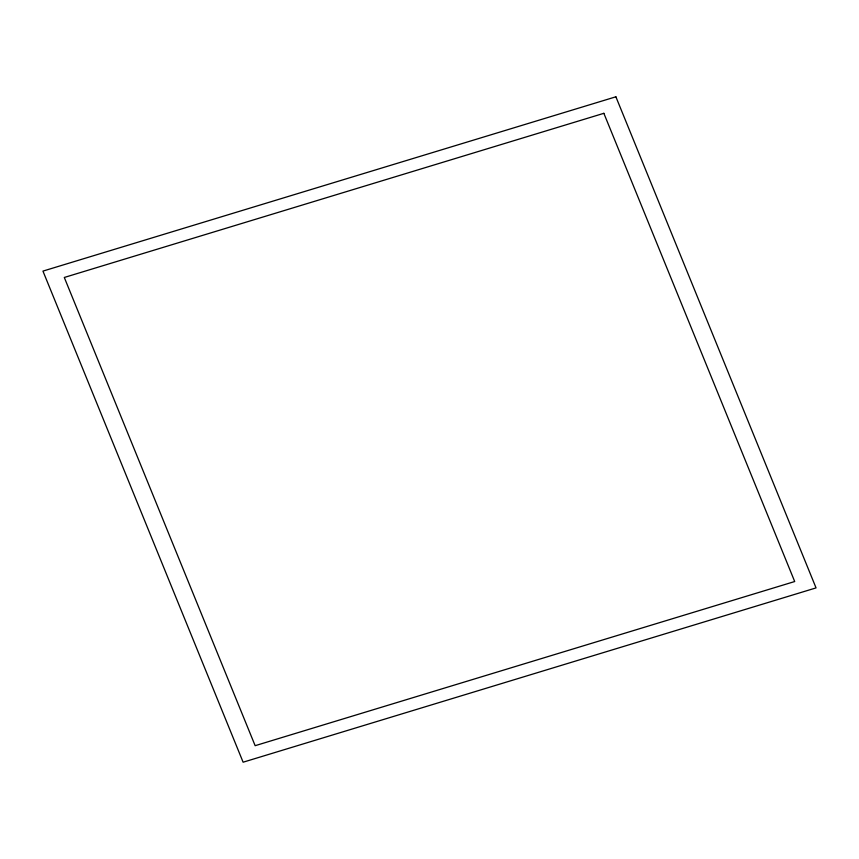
<?xml version="1.0" encoding="UTF-8"?>
<svg xmlns="http://www.w3.org/2000/svg" width="859" height="859" viewBox="0 0 859 859"><rect width="100%" height="100%" fill="white"/><g stroke="black" fill="none" stroke-linecap="round" stroke-linejoin="round"><path stroke-width="1.29" d="M615.882 96.799L42.95 271.1L243.118 762.201L816.05 587.9L615.882 96.799M603.856 113.313L64.296 277.468L255.144 745.687L794.704 581.532L603.856 113.313"/></g></svg>
